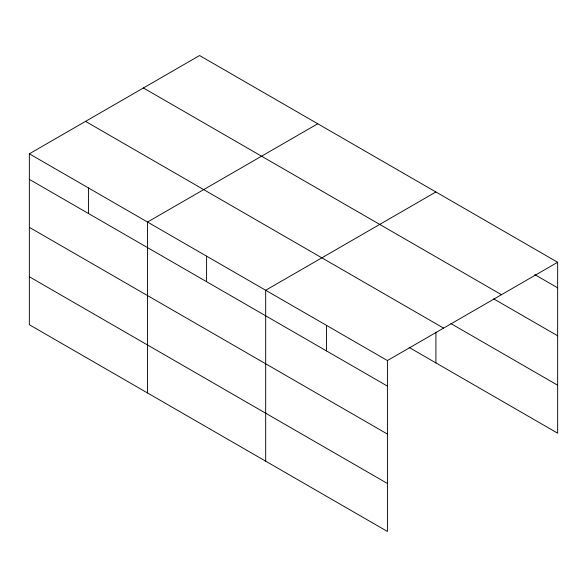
<?xml version="1.0" encoding="UTF-8"?>
<svg xmlns="http://www.w3.org/2000/svg" width="587" height="587" viewBox="0 0 587 587"><rect width="100%" height="100%" fill="white"/><g stroke="black" fill="none" stroke-linecap="round" stroke-linejoin="round"><path stroke-width="0.88" d="M387.42 434.072L387.42 360.55L29.35 153.816L29.35 324.736L387.42 531.462L387.42 434.072L29.35 227.345M409.124 347.431L557.65 433.184L557.65 262.264L199.58 55.538L29.35 153.816M317.743 123.762L147.513 222.04L147.513 392.952M435.906 191.978L265.676 290.264L265.676 461.177M387.42 360.55L557.65 262.264M534.728 274.584L557.65 287.821M143.404 87.969L501.474 294.703M493.616 298.82L557.65 335.793M450.926 323.598L557.65 385.211M85.526 121.384L443.596 328.118M29.35 179.373L387.42 386.099M29.35 276.763L387.42 483.49M435.906 332.117L435.906 362.891M326.548 325.403L326.548 350.96M206.595 256.152L206.595 281.701M88.432 187.928L88.432 213.485"/></g></svg>
